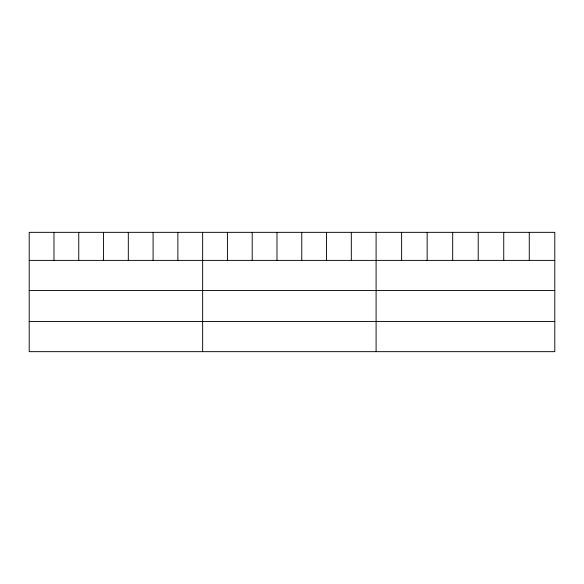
<?xml version="1.0" encoding="UTF-8"?>
<svg xmlns="http://www.w3.org/2000/svg" width="584" height="584" viewBox="0 0 584 584"><rect width="100%" height="100%" fill="white"/><g stroke="black" fill="none" stroke-linecap="round" stroke-linejoin="round"><path stroke-width="0.88" d="M554.8 260.384L554.8 351.656L29.2 351.656L29.2 232.344L554.8 232.344L554.8 260.384L29.2 260.384M29.2 290.503L554.8 290.503M29.2 321.536L554.8 321.536M529.272 232.344L529.272 260.384M503.744 232.344L503.744 260.384M478.216 232.344L478.216 260.384M452.68 232.344L452.68 260.384M427.152 232.344L427.152 260.384M401.624 232.344L401.624 260.384M376.096 232.344L376.096 351.656M351.32 232.344L351.32 260.384M326.536 232.344L326.536 260.384M301.76 232.344L301.76 260.384M276.984 232.344L276.984 260.384M252.208 232.344L252.208 260.384M227.424 232.344L227.424 260.384M202.648 232.344L202.648 351.656M177.872 232.344L177.872 260.384M153.088 232.344L153.088 260.384M128.312 232.344L128.312 260.384M103.536 232.344L103.536 260.384M78.76 232.344L78.76 260.384M53.976 232.344L53.976 260.384"/></g></svg>
